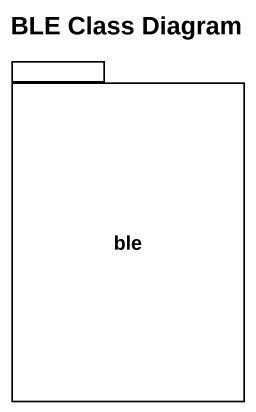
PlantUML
@startuml
title BLE Class Diagram
package ble {
}
@enduml
